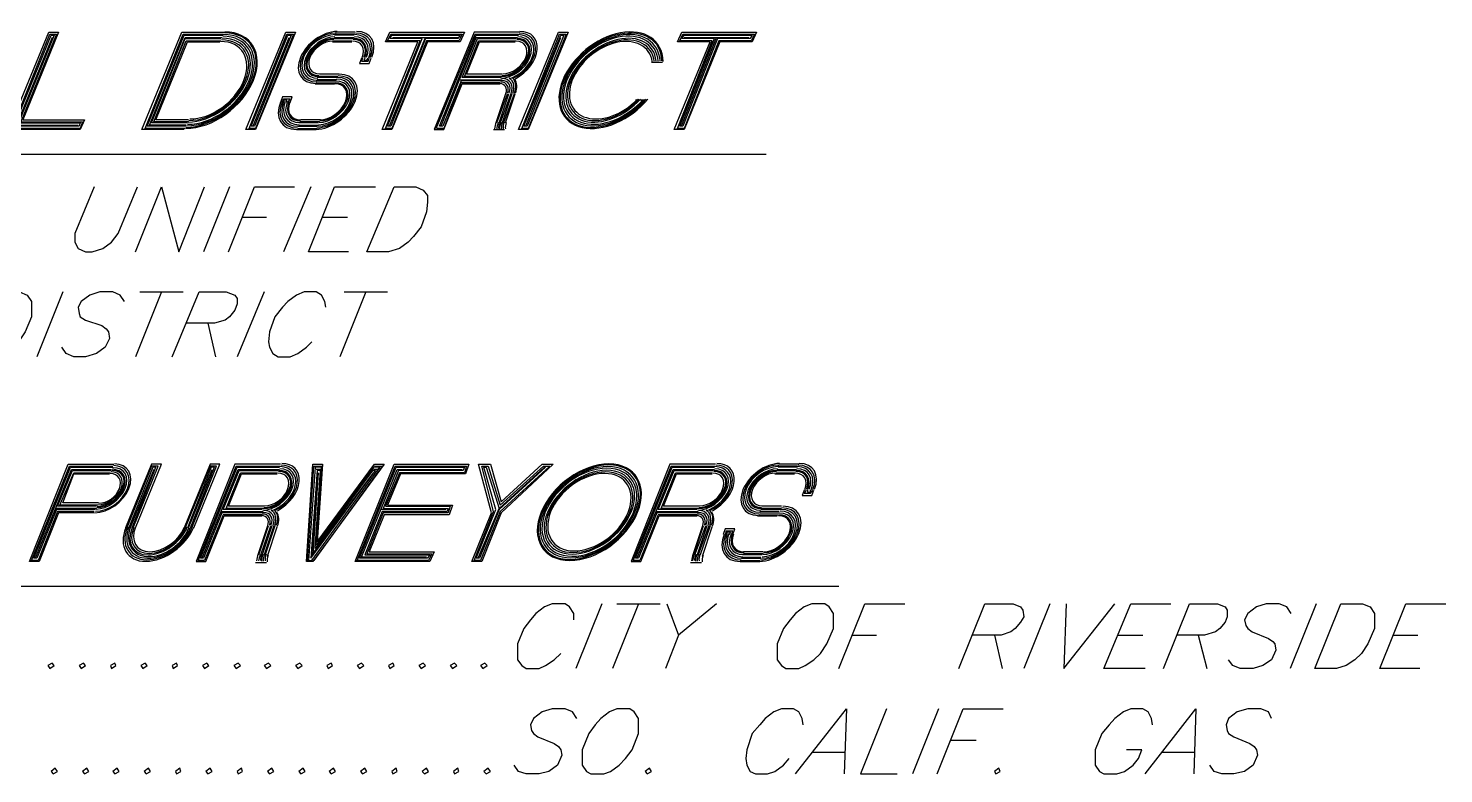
# Model space of a CAD drawing. Header units: feet. Extents: x 7 to 2308, y -319 to 1396.
# Drawn here: x 834.9 to 904.6, y 285.7 to 322.4 of the extents above; entities that cross this region are included whole.
import ezdxf

# ---------------------------------------------------------------- set-up
doc = ezdxf.new("R2010")
doc.units = ezdxf.units.FT
doc.header["$MEASUREMENT"] = 0
doc.layers.add('PDF_TBLKTXT', color=7, linetype='Continuous')

msp = doc.modelspace()

# ---------------------------------------------------------------- linework, layer by layer
at = {"layer": 'PDF_TBLKTXT', "lineweight": 30}
for points in [[(833.904, 317.38), (835.876, 322.178), (836.356, 322.178), (834.597, 317.859), (837.636, 317.859), (837.422, 317.38)], [(845.579, 317.38), (847.551, 322.178), (848.031, 322.178), (846.059, 317.38)], [(852.296, 317.38), (854.055, 321.698), (852.456, 321.698), (852.669, 322.178), (856.348, 322.178), (856.134, 321.698), (854.535, 321.698), (852.776, 317.38)], [(859.013, 317.38), (860.986, 322.178), (861.465, 322.178), (859.493, 317.38)], [(866.69, 317.38), (868.449, 321.698), (866.85, 321.698), (867.063, 322.178), (870.741, 322.178), (870.528, 321.698), (868.929, 321.698), (867.17, 317.38)], [(834.064, 317.433), (835.93, 322.071), (836.25, 322.071), (834.49, 317.753), (837.529, 317.753), (837.422, 317.433)], [(834.17, 317.54), (835.983, 322.018), (836.143, 322.018), (834.384, 317.7), (837.422, 317.7), (837.369, 317.54)], [(845.739, 317.433), (847.605, 322.071), (847.925, 322.071), (846.059, 317.433)], [(845.845, 317.54), (847.658, 322.018), (847.818, 322.018), (846.005, 317.54)], [(852.456, 317.433), (854.162, 321.751), (852.563, 321.751), (852.723, 322.071), (856.241, 322.071), (856.081, 321.751), (854.482, 321.751), (852.776, 317.433)], [(852.563, 317.54), (854.269, 321.858), (852.669, 321.858), (852.776, 322.018), (856.134, 322.018), (856.028, 321.858), (854.428, 321.858), (852.723, 317.54)], [(859.173, 317.433), (861.039, 322.071), (861.359, 322.071), (859.493, 317.433)], [(859.28, 317.54), (861.092, 322.018), (861.252, 322.018), (859.44, 317.54)], [(866.85, 317.433), (868.556, 321.751), (866.956, 321.751), (867.116, 322.071), (870.635, 322.071), (870.475, 321.751), (868.876, 321.751), (867.17, 317.433)], [(866.956, 317.54), (868.662, 321.858), (867.063, 321.858), (867.17, 322.018), (870.528, 322.018), (870.422, 321.858), (868.822, 321.858), (867.116, 317.54)], [(851.55, 311.356), (852.882, 314.554), (853.949, 314.554), (854.322, 314.394), (854.535, 314.128), (854.535, 313.808), (854.482, 313.328), (854.215, 312.582), (853.842, 312.102), (853.575, 311.835), (853.149, 311.516), (852.616, 311.356)], [(832.091, 306.184), (833.371, 309.383), (834.437, 309.383), (834.81, 309.223), (835.023, 308.903), (835.023, 308.637), (835.023, 308.157), (834.704, 307.411), (834.384, 306.931), (834.064, 306.664), (833.637, 306.344), (833.158, 306.184)], [(848.564, 296.109), (848.884, 300.907), (849.364, 300.907), (849.097, 297.068), (851.923, 300.907), (852.403, 300.907), (848.884, 296.109)], [(848.831, 296.162), (852.189, 300.747), (851.87, 300.747), (849.044, 296.908), (849.311, 300.747), (848.991, 300.747), (848.671, 296.162)], [(848.778, 296.269), (851.976, 300.587), (851.816, 300.587), (848.991, 296.748), (849.257, 300.587), (849.097, 300.587)], [(850.963, 296.109), (852.882, 300.907), (856.561, 300.907), (856.401, 300.427), (853.202, 300.427), (852.563, 298.881), (855.761, 298.881), (855.601, 298.401), (852.403, 298.401), (851.656, 296.589), (854.855, 296.589), (854.642, 296.109)], [(851.07, 296.162), (852.936, 300.8), (856.454, 300.8), (856.348, 300.48), (853.149, 300.48), (852.456, 298.828), (855.655, 298.828), (855.548, 298.508), (852.349, 298.508), (851.55, 296.482), (854.748, 296.482), (854.588, 296.162)], [(851.177, 296.269), (852.989, 300.747), (856.348, 300.747), (856.294, 300.587), (853.096, 300.587), (852.349, 298.721), (855.548, 298.721), (855.495, 298.561), (852.296, 298.561), (851.443, 296.429), (854.642, 296.429), (854.535, 296.269)], [(856.721, 296.109), (857.68, 298.508), (857.041, 300.907), (857.627, 300.907), (858.16, 299.041), (860.186, 300.907), (860.719, 300.907), (858.16, 298.508), (857.201, 296.109)], [(856.827, 296.162), (857.787, 298.561), (857.201, 300.8), (857.52, 300.8), (858.107, 298.881), (860.239, 300.8), (860.559, 300.8), (858.107, 298.561), (857.147, 296.162)], [(856.934, 296.269), (857.894, 298.668), (857.307, 300.747), (857.414, 300.747), (858.054, 298.721), (860.293, 300.747), (860.346, 300.747), (858.054, 298.668), (857.094, 296.269)], [(873.46, 294.03), (873.087, 293.87), (872.661, 293.55), (872.394, 293.23), (872.074, 292.804), (871.754, 292.057), (871.754, 291.577), (871.754, 291.258), (871.968, 290.991), (872.181, 290.831), (872.821, 290.831), (873.14, 290.991), (873.567, 291.258), (873.887, 291.577), (874.207, 292.057), (874.527, 292.804), (874.527, 293.23), (874.527, 293.55), (874.313, 293.87), (874.1, 294.03)], [(898.25, 290.831), (899.529, 294.03), (900.595, 294.03), (900.969, 293.87), (901.182, 293.55), (901.182, 293.23), (901.182, 292.804), (900.862, 292.057), (900.542, 291.577), (900.222, 291.258), (899.796, 290.991), (899.316, 290.831)], [(836.036, 291.098), (835.823, 290.991), (835.93, 290.831), (836.143, 290.991)], [(837.582, 291.098), (837.369, 290.991), (837.476, 290.831), (837.689, 290.991)], [(839.128, 291.098), (838.915, 290.991), (838.968, 290.831), (839.182, 290.991)], [(840.621, 291.098), (840.408, 290.991), (840.514, 290.831), (840.728, 290.991)], [(842.167, 291.098), (841.954, 290.991), (842.007, 290.831), (842.22, 290.991)], [(843.66, 291.098), (843.446, 290.991), (843.553, 290.831), (843.766, 290.991)], [(845.206, 291.098), (844.992, 290.991), (845.099, 290.831), (845.312, 290.991)], [(846.698, 291.098), (846.485, 290.991), (846.592, 290.831), (846.805, 290.991)], [(848.244, 291.098), (848.031, 290.991), (848.138, 290.831), (848.351, 290.991)], [(849.79, 291.098), (849.577, 290.991), (849.631, 290.831), (849.844, 290.991)], [(851.283, 291.098), (851.07, 290.991), (851.177, 290.831), (851.39, 290.991)], [(852.829, 291.098), (852.616, 290.991), (852.669, 290.831), (852.882, 290.991)], [(854.322, 291.098), (854.109, 290.991), (854.215, 290.831), (854.428, 290.991)], [(855.868, 291.098), (855.655, 290.991), (855.761, 290.831), (855.974, 290.991)], [(857.361, 291.098), (857.147, 290.991), (857.254, 290.831), (857.467, 290.991)], [(863.864, 288.859), (863.491, 288.699), (863.065, 288.379), (862.798, 288.059), (862.478, 287.632), (862.158, 286.833), (862.158, 286.406), (862.158, 286.086), (862.372, 285.767), (862.585, 285.66), (863.225, 285.66), (863.545, 285.767), (863.971, 286.086), (864.291, 286.406), (864.611, 286.833), (864.931, 287.632), (864.931, 288.059), (864.931, 288.379), (864.717, 288.699), (864.504, 288.859)], [(836.196, 285.926), (835.983, 285.767), (836.09, 285.66), (836.303, 285.767)], [(837.742, 285.926), (837.529, 285.767), (837.636, 285.66), (837.849, 285.767)], [(839.235, 285.926), (839.022, 285.767), (839.128, 285.66), (839.342, 285.767)], [(840.781, 285.926), (840.568, 285.767), (840.674, 285.66), (840.888, 285.767)], [(842.327, 285.926), (842.114, 285.767), (842.167, 285.66), (842.38, 285.767)], [(843.82, 285.926), (843.606, 285.767), (843.713, 285.66), (843.926, 285.767)], [(845.366, 285.926), (845.152, 285.767), (845.206, 285.66), (845.419, 285.767)], [(846.858, 285.926), (846.645, 285.767), (846.752, 285.66), (846.965, 285.767)], [(848.404, 285.926), (848.191, 285.767), (848.298, 285.66), (848.511, 285.767)], [(849.897, 285.926), (849.684, 285.767), (849.79, 285.66), (850.004, 285.767)], [(851.443, 285.926), (851.23, 285.767), (851.336, 285.66), (851.55, 285.767)], [(852.989, 285.926), (852.776, 285.767), (852.829, 285.66), (853.042, 285.767)], [(854.482, 285.926), (854.269, 285.767), (854.375, 285.66), (854.588, 285.767)], [(856.028, 285.926), (855.815, 285.767), (855.868, 285.66), (856.081, 285.767)], [(857.52, 285.926), (857.307, 285.767), (857.414, 285.66), (857.627, 285.767)], [(865.464, 285.926), (865.251, 285.767), (865.357, 285.66), (865.57, 285.767)], [(882.683, 285.926), (882.47, 285.767), (882.523, 285.66), (882.736, 285.767)]]:
    msp.add_lwpolyline(points, close=True, dxfattribs=at)
for points in [[(842.54, 317.38), (840.461, 317.38), (842.434, 322.178), (844.513, 322.178)], [(850.963, 322.178), (850.004, 322.178)], [(859.066, 322.178), (856.827, 322.178), (854.855, 317.38), (855.335, 317.38), (856.241, 319.619), (858.107, 319.619)], [(836.036, 321.911), (834.277, 317.593), (837.316, 317.593)], [(842.594, 317.433), (840.621, 317.433), (842.487, 322.071), (844.459, 322.071)], [(842.647, 317.54), (840.728, 317.54), (842.54, 322.018), (844.459, 322.018)], [(842.647, 317.593), (840.834, 317.593), (842.594, 321.911), (844.406, 321.911)], [(842.7, 317.7), (840.941, 317.7), (842.594, 321.858), (844.353, 321.858)], [(842.753, 317.753), (841.048, 317.753), (842.647, 321.751), (844.353, 321.751)], [(842.753, 317.859), (841.154, 317.859), (842.7, 321.698), (844.299, 321.698)], [(845.952, 317.593), (847.711, 321.911)], [(849.844, 321.751), (850.803, 321.751)], [(849.844, 321.698), (850.803, 321.698)], [(849.897, 321.858), (850.857, 321.858)], [(850.91, 322.018), (849.95, 322.018)], [(849.95, 321.911), (850.91, 321.911)], [(850.963, 322.071), (850.004, 322.071)], [(852.669, 317.593), (854.428, 321.911)], [(852.829, 321.911), (856.028, 321.911)], [(854.962, 317.433), (856.881, 322.071), (859.013, 322.071)], [(858.16, 319.779), (856.188, 319.779), (855.281, 317.54), (855.122, 317.54), (856.934, 322.018), (859.013, 322.018)], [(855.228, 317.593), (856.934, 321.911), (858.96, 321.911)], [(858.16, 319.939), (856.241, 319.939), (856.987, 321.858), (858.907, 321.858)], [(858.16, 319.992), (856.348, 319.992), (857.041, 321.751), (858.907, 321.751)], [(858.214, 320.099), (856.454, 320.099), (857.094, 321.698), (858.853, 321.698)], [(859.386, 317.593), (861.092, 321.911)], [(867.063, 317.593), (868.769, 321.911)], [(867.17, 321.911), (870.368, 321.911)], [(851.283, 320.898), (851.177, 320.632), (851.656, 320.632), (851.763, 320.898)], [(851.336, 320.898), (851.283, 320.738), (851.603, 320.738), (851.656, 320.898)], [(851.443, 320.898), (851.39, 320.792), (851.55, 320.792), (851.603, 320.898)], [(850.164, 320.099), (849.204, 320.099)], [(866.103, 320.685), (865.57, 320.685)], [(848.991, 319.619), (849.95, 319.619)], [(849.044, 319.779), (850.004, 319.779)], [(849.044, 319.672), (850.004, 319.672)], [(850.057, 319.939), (849.097, 319.939)], [(850.057, 319.832), (849.097, 319.832)], [(850.11, 319.992), (849.151, 319.992)], [(858.107, 319.672), (856.188, 319.672), (855.335, 317.433), (855.015, 317.433)], [(856.134, 319.832), (858.107, 319.832), (858.214, 319.832)], [(847.765, 318.712), (847.871, 318.979), (847.391, 318.979), (847.285, 318.712)], [(847.658, 318.712), (847.765, 318.872), (847.445, 318.872), (847.338, 318.712)], [(847.605, 318.712), (847.605, 318.819), (847.445, 318.819), (847.445, 318.712)], [(858.373, 319.139), (857.894, 317.7)], [(857.947, 317.7), (858.48, 319.139)], [(858.054, 317.7), (858.533, 319.139)], [(858.64, 319.139), (858.107, 317.7)], [(858.693, 319.139), (858.214, 317.7)], [(858.8, 319.139), (858.267, 317.7)], [(858.373, 317.7), (858.853, 319.139)], [(865.357, 318.819), (864.771, 318.819)], [(848.085, 317.38), (849.044, 317.38)], [(848.138, 317.54), (849.097, 317.54)], [(848.138, 317.433), (849.097, 317.433)], [(849.151, 317.7), (848.191, 317.7)], [(848.191, 317.593), (849.151, 317.593)], [(849.204, 317.753), (848.244, 317.753)], [(849.257, 317.859), (848.298, 317.859)], [(857.787, 317.38), (858.32, 317.38)], [(871.221, 316.154), (809.434, 316.154)], [(838.115, 314.554), (837.156, 312.262), (837.156, 311.835), (837.316, 311.516), (837.689, 311.356), (838.009, 311.356), (838.542, 311.516), (838.968, 311.835), (839.288, 312.262), (840.248, 314.554)], [(840.141, 311.356), (841.421, 314.554), (842.274, 311.356), (843.553, 314.554)], [(844.779, 314.554), (843.5, 311.356)], [(844.726, 311.356), (846.005, 314.554), (847.978, 314.554)], [(848.778, 314.554), (847.445, 311.356)], [(850.643, 311.356), (848.671, 311.356), (849.95, 314.554), (851.976, 314.554)], [(845.419, 313.062), (846.592, 313.062)], [(849.364, 313.062), (850.59, 313.062)], [(836.569, 309.383), (835.29, 306.184)], [(839.608, 308.903), (839.395, 309.223), (839.022, 309.383), (838.382, 309.383), (837.902, 309.223), (837.476, 308.903), (837.316, 308.637), (837.369, 308.317), (837.422, 308.157), (837.689, 307.997), (838.489, 307.73), (838.702, 307.571), (838.808, 307.411), (838.862, 307.091), (838.649, 306.664), (838.222, 306.344), (837.689, 306.184), (837.103, 306.184), (836.729, 306.344), (836.516, 306.664)], [(841.421, 309.383), (840.141, 306.184)], [(840.354, 309.383), (842.487, 309.383)], [(841.954, 306.184), (843.287, 309.383), (844.619, 309.383), (845.046, 309.223), (845.152, 309.063), (845.152, 308.797), (845.046, 308.477), (844.779, 308.157), (844.566, 307.997), (844.033, 307.837), (842.647, 307.837)], [(846.485, 309.383), (845.152, 306.184)], [(849.524, 308.637), (849.471, 308.903), (849.311, 309.223), (849.044, 309.383), (848.458, 309.383), (848.085, 309.223), (847.658, 308.903), (847.391, 308.637), (847.018, 308.157), (846.752, 307.411), (846.698, 306.931), (846.752, 306.664), (846.912, 306.344), (847.178, 306.184), (847.765, 306.184), (848.138, 306.344), (848.564, 306.664), (848.831, 306.931)], [(851.496, 309.383), (850.217, 306.184)], [(850.43, 309.383), (852.563, 309.383)], [(843.713, 307.837), (844.086, 306.184)], [(838.115, 298.508), (836.356, 298.508), (835.397, 296.109), (834.917, 296.109), (836.836, 300.907), (839.075, 300.907)], [(838.115, 298.561), (836.303, 298.561), (835.343, 296.162), (835.023, 296.162), (836.889, 300.8), (839.022, 300.8)], [(838.169, 298.668), (836.25, 298.668), (835.29, 296.269), (835.13, 296.269), (836.943, 300.747), (839.022, 300.747)], [(835.237, 296.322), (836.996, 300.64), (838.968, 300.64)], [(838.222, 298.828), (836.303, 298.828), (837.049, 300.587), (838.968, 300.587)], [(840.141, 297.761), (841.421, 300.907), (840.941, 300.907), (839.661, 297.761)], [(840.035, 297.761), (841.261, 300.8), (840.941, 300.8), (839.715, 297.761)], [(839.981, 297.761), (841.154, 300.747), (840.994, 300.747), (839.821, 297.761)], [(841.048, 300.64), (839.875, 297.761)], [(843.02, 297.761), (844.299, 300.907), (843.82, 300.907), (842.54, 297.761)], [(842.913, 297.761), (844.14, 300.8), (843.82, 300.8), (842.594, 297.761)], [(842.86, 297.761), (844.033, 300.747), (843.873, 300.747), (842.7, 297.761)], [(842.753, 297.761), (843.926, 300.64)], [(847.285, 300.907), (845.046, 300.907), (843.127, 296.109), (843.606, 296.109), (844.513, 298.348), (846.379, 298.348)], [(846.379, 298.401), (844.459, 298.401), (843.553, 296.162), (843.233, 296.162), (845.099, 300.8), (847.285, 300.8)], [(846.432, 298.508), (844.406, 298.508), (843.5, 296.269), (843.34, 296.269), (845.152, 300.747), (847.232, 300.747)], [(843.446, 296.322), (845.206, 300.64), (847.232, 300.64)], [(846.379, 298.668), (844.459, 298.668), (845.259, 300.587), (847.178, 300.587)], [(848.618, 296.162), (848.937, 300.8), (849.364, 300.8)], [(851.923, 300.8), (852.296, 300.8), (848.937, 296.162)], [(849.311, 300.64), (849.044, 300.64)], [(854.482, 296.322), (851.283, 296.322), (853.042, 300.64), (856.241, 300.64)], [(852.083, 300.64), (851.87, 300.64)], [(868.716, 300.907), (866.477, 300.907), (864.557, 296.109), (865.037, 296.109), (865.944, 298.348), (867.809, 298.348)], [(867.809, 298.401), (865.89, 298.401), (864.984, 296.162), (864.664, 296.162), (866.53, 300.8), (868.716, 300.8)], [(867.863, 298.508), (865.837, 298.508), (864.931, 296.269), (864.771, 296.269), (866.583, 300.747), (868.662, 300.747)], [(864.877, 296.322), (866.637, 300.64), (868.662, 300.64)], [(867.809, 298.668), (865.89, 298.668), (866.69, 300.587), (868.609, 300.587)], [(871.701, 300.587), (872.661, 300.587)], [(871.754, 300.64), (872.714, 300.64)], [(872.767, 300.8), (871.808, 300.8)], [(872.767, 300.747), (871.808, 300.747)], [(872.821, 300.907), (871.861, 300.907)], [(838.275, 298.881), (836.41, 298.881), (837.103, 300.48), (838.915, 300.48)], [(838.329, 298.988), (836.569, 298.988), (837.103, 300.427), (838.862, 300.427)], [(846.432, 298.721), (844.619, 298.721), (845.312, 300.48), (847.125, 300.48)], [(846.485, 298.828), (844.726, 298.828), (845.366, 300.427), (847.125, 300.427)], [(849.151, 300.48), (848.884, 296.482), (851.87, 300.48)], [(851.816, 300.427), (848.884, 296.429), (849.097, 300.427)], [(867.863, 298.721), (866.05, 298.721), (866.743, 300.48), (868.556, 300.48)], [(867.916, 298.828), (866.157, 298.828), (866.797, 300.427), (868.556, 300.427)], [(871.648, 300.427), (872.607, 300.427)], [(871.701, 300.48), (872.661, 300.48)], [(873.087, 299.627), (872.981, 299.361), (873.46, 299.361), (873.567, 299.627)], [(873.194, 299.627), (873.087, 299.467), (873.407, 299.467), (873.514, 299.627)], [(873.247, 299.627), (873.247, 299.521), (873.407, 299.521), (873.407, 299.627)], [(838.222, 298.721), (836.196, 298.721)], [(844.353, 298.561), (846.379, 298.561), (846.432, 298.561)], [(855.441, 298.668), (852.243, 298.668)], [(857.041, 296.322), (858.054, 298.721)], [(865.784, 298.561), (867.809, 298.561), (867.863, 298.561)], [(871.861, 298.561), (870.901, 298.561)], [(870.901, 298.508), (871.861, 298.508)], [(871.914, 298.668), (870.955, 298.668)], [(871.968, 298.828), (871.008, 298.828)], [(871.968, 298.721), (871.008, 298.721)], [(846.645, 297.868), (846.165, 296.429)], [(846.219, 296.429), (846.698, 297.868)], [(846.325, 296.429), (846.805, 297.868)], [(846.858, 297.868), (846.379, 296.429)], [(846.965, 297.868), (846.485, 296.429)], [(847.018, 297.868), (846.539, 296.429)], [(846.645, 296.375), (847.125, 297.815)], [(868.076, 297.868), (867.596, 296.429)], [(867.649, 296.429), (868.129, 297.868)], [(867.703, 296.429), (868.236, 297.868)], [(868.289, 297.868), (867.809, 296.429)], [(868.396, 297.868), (867.863, 296.429)], [(868.449, 297.868), (867.969, 296.429)], [(868.076, 296.375), (868.556, 297.815)], [(870.795, 298.348), (871.754, 298.348)], [(870.848, 298.401), (871.808, 298.401)], [(869.569, 297.442), (869.675, 297.708), (869.195, 297.708), (869.089, 297.442)], [(869.515, 297.442), (869.569, 297.601), (869.249, 297.601), (869.195, 297.442)], [(869.409, 297.442), (869.462, 297.548), (869.302, 297.548), (869.249, 297.442)], [(871.008, 296.429), (870.048, 296.429)], [(871.061, 296.589), (870.102, 296.589)], [(871.061, 296.482), (870.102, 296.482)], [(846.059, 296.055), (846.592, 296.055)], [(867.49, 296.055), (868.023, 296.055)], [(869.942, 296.162), (870.901, 296.162)], [(869.942, 296.109), (870.901, 296.109)], [(869.995, 296.322), (870.955, 296.322)], [(869.995, 296.269), (870.955, 296.269)], [(874.793, 294.883), (810.074, 294.883)], [(861.732, 293.23), (861.732, 293.55), (861.519, 293.87), (861.306, 294.03), (860.666, 294.03), (860.293, 293.87), (859.866, 293.55), (859.6, 293.23), (859.28, 292.804), (858.96, 292.057), (858.96, 291.577), (858.96, 291.258), (859.173, 290.991), (859.386, 290.831), (860.026, 290.831), (860.346, 290.991), (860.772, 291.258), (861.092, 291.577)], [(863.118, 294.03), (861.839, 290.831)], [(864.931, 294.03), (863.651, 290.831)], [(863.864, 294.03), (865.997, 294.03)], [(866.317, 294.03), (866.903, 292.484), (866.263, 290.831)], [(868.769, 294.03), (866.903, 292.484)], [(874.793, 290.831), (876.073, 294.03), (878.045, 294.03)], [(880.711, 290.831), (881.99, 294.03), (883.376, 294.03), (883.749, 293.87), (883.856, 293.71), (883.909, 293.39), (883.749, 293.123), (883.483, 292.804), (883.269, 292.644), (882.79, 292.484), (881.404, 292.484)], [(885.189, 294.03), (883.909, 290.831)], [(885.988, 294.03), (885.882, 290.831), (888.387, 294.03)], [(889.88, 290.831), (887.854, 290.831), (889.187, 294.03), (891.159, 294.03)], [(890.786, 290.831), (892.066, 294.03), (893.452, 294.03), (893.825, 293.87), (893.932, 293.71), (893.932, 293.39), (893.825, 293.123), (893.558, 292.804), (893.345, 292.644), (892.812, 292.484), (891.426, 292.484)], [(897.077, 293.55), (896.864, 293.87), (896.49, 294.03), (895.851, 294.03), (895.371, 293.87), (894.944, 293.55), (894.785, 293.23), (894.838, 292.963), (894.944, 292.804), (895.158, 292.644), (895.957, 292.324), (896.171, 292.164), (896.277, 292.057), (896.331, 291.737), (896.117, 291.258), (895.691, 290.991), (895.211, 290.831), (894.571, 290.831), (894.198, 290.991), (893.985, 291.258)], [(898.303, 294.03), (897.024, 290.831)], [(903.421, 290.831), (901.448, 290.831), (902.728, 294.03), (904.7, 294.03)], [(875.433, 292.484), (876.659, 292.484)], [(882.47, 292.484), (882.843, 290.831)], [(888.547, 292.484), (889.773, 292.484)], [(892.492, 292.484), (892.919, 290.831)], [(902.088, 292.484), (903.314, 292.484)], [(861.892, 288.379), (861.679, 288.699), (861.306, 288.859), (860.666, 288.859), (860.186, 288.699), (859.76, 288.379), (859.6, 288.059), (859.653, 287.792), (859.76, 287.632), (859.973, 287.472), (860.772, 287.153), (860.986, 286.993), (861.092, 286.833), (861.146, 286.566), (860.932, 286.086), (860.506, 285.767), (860.026, 285.66), (859.386, 285.66), (859.013, 285.767), (858.8, 286.086)], [(873.034, 288.059), (872.981, 288.379), (872.821, 288.699), (872.554, 288.859), (871.968, 288.859), (871.594, 288.699), (871.168, 288.379), (870.901, 288.059), (870.528, 287.632), (870.262, 286.833), (870.208, 286.406), (870.262, 286.086), (870.422, 285.767), (870.688, 285.66), (871.275, 285.66), (871.648, 285.767), (872.074, 286.086), (872.341, 286.406)], [(872.661, 285.66), (875.166, 288.859), (875.06, 285.66)], [(877.139, 288.859), (875.859, 285.66), (877.672, 285.66)], [(879.698, 288.859), (878.418, 285.66)], [(879.644, 285.66), (880.924, 288.859), (882.896, 288.859)], [(890.253, 288.059), (890.2, 288.379), (890.04, 288.699), (889.773, 288.859), (889.187, 288.859), (888.814, 288.699), (888.387, 288.379), (888.121, 288.059), (887.748, 287.632), (887.428, 286.833), (887.428, 286.406), (887.428, 286.086), (887.641, 285.767), (887.854, 285.66), (888.494, 285.66), (888.867, 285.767), (889.294, 286.086), (889.56, 286.406), (889.72, 286.833), (888.974, 286.833)], [(889.88, 285.66), (892.386, 288.859), (892.279, 285.66)], [(896.117, 288.379), (895.957, 288.699), (895.584, 288.859), (894.944, 288.859), (894.411, 288.699), (893.985, 288.379), (893.878, 288.059), (893.932, 287.792), (893.985, 287.632), (894.251, 287.472), (895.051, 287.153), (895.264, 286.993), (895.371, 286.833), (895.424, 286.566), (895.211, 286.086), (894.785, 285.767), (894.251, 285.66), (893.665, 285.66), (893.292, 285.767), (893.079, 286.086)], [(880.337, 287.313), (881.564, 287.313)], [(873.514, 286.726), (875.06, 286.726)], [(890.733, 286.726), (892.279, 286.726)]]:
    msp.add_lwpolyline(points, dxfattribs=at)
for centre, radius, start, end in [((859.013, 317.3), 1.182, 158.15915, 174.63528), ((859.013, 317.3), 1.077, 157.11605, 174.44913), ((859, 317.358), 0.975, 157.59996, 176.17467), ((847.285, 296.03), 1.182, 158.15915, 174.63528), ((847.284, 296.029), 1.077, 157.11605, 174.44913), ((847.272, 296.087), 0.975, 157.59996, 176.17467), ((868.716, 296.03), 1.182, 158.15915, 174.63528), ((868.662, 296.029), 1.077, 157.11605, 174.44913), ((868.65, 296.087), 0.975, 157.59996, 176.17467)]:
    msp.add_arc(centre, radius, start, end, dxfattribs=at)
for points in [[(845.957, 319.805), (846.488, 321.118), (845.853, 322.182), (844.54, 322.183)], [(850.076, 322.205), (849.369, 322.201), (848.56, 321.624), (848.27, 320.917)], [(851.79, 320.933), (852.08, 321.64), (851.742, 322.209), (851.035, 322.205)], [(859.939, 321.317), (859.99, 321.849), (859.644, 322.208), (859.085, 322.205)], [(865.991, 320.754), (865.931, 321.709), (865.091, 322.227), (863.971, 321.999)], [(866.082, 320.76), (866.045, 321.761), (865.184, 322.311), (864.017, 322.078)], [(866.135, 320.734), (866.114, 321.774), (865.237, 322.36), (864.038, 322.135)], [(845.487, 319.793), (845.906, 320.846), (845.392, 321.706), (844.338, 321.713)], [(845.565, 319.804), (846.008, 320.9), (845.478, 321.79), (844.381, 321.791)], [(845.644, 319.815), (846.11, 320.955), (845.563, 321.875), (844.423, 321.869)], [(845.748, 319.794), (846.226, 320.991), (845.642, 321.967), (844.445, 321.974)], [(845.827, 319.804), (846.328, 321.045), (845.728, 322.052), (844.487, 322.052)], [(845.905, 319.815), (846.43, 321.099), (845.814, 322.136), (844.529, 322.131)], [(850.033, 322.127), (849.37, 322.128), (848.615, 321.592), (848.349, 320.928)], [(849.991, 322.048), (849.37, 322.056), (848.67, 321.559), (848.427, 320.939)], [(849.97, 321.944), (849.407, 321.94), (848.763, 321.48), (848.532, 320.917)], [(849.927, 321.865), (849.408, 321.867), (848.818, 321.448), (848.61, 320.928)], [(849.917, 321.813), (849.426, 321.809), (848.864, 321.408), (848.662, 320.918)], [(849.874, 321.735), (849.427, 321.737), (848.919, 321.376), (848.741, 320.929)], [(851.32, 320.921), (851.499, 321.368), (851.281, 321.733), (850.834, 321.735)], [(851.398, 320.932), (851.601, 321.422), (851.367, 321.817), (850.876, 321.813)], [(851.451, 320.921), (851.659, 321.441), (851.406, 321.863), (850.887, 321.865)], [(851.529, 320.932), (851.761, 321.495), (851.492, 321.948), (850.929, 321.944)], [(851.634, 320.911), (851.877, 321.531), (851.571, 322.041), (850.95, 322.048)], [(851.712, 320.922), (851.979, 321.586), (851.657, 322.125), (850.993, 322.127)], [(859.37, 320.921), (859.549, 321.368), (859.331, 321.733), (858.884, 321.735)], [(859.448, 320.932), (859.651, 321.422), (859.417, 321.817), (858.926, 321.813)], [(859.501, 320.921), (859.709, 321.441), (859.456, 321.863), (858.937, 321.865)], [(859.579, 320.932), (859.81, 321.495), (859.542, 321.948), (858.979, 321.944)], [(859.747, 321.126), (859.851, 321.655), (859.538, 322.042), (859, 322.048)], [(859.846, 321.233), (859.916, 321.759), (859.587, 322.125), (859.043, 322.127)], [(864.038, 322.135), (862.84, 321.91), (861.65, 320.936), (861.194, 319.806)], [(864.017, 322.078), (862.85, 321.845), (861.694, 320.893), (861.246, 319.795)], [(863.971, 321.999), (862.85, 321.772), (861.75, 320.86), (861.324, 319.806)], [(863.926, 321.921), (862.852, 321.699), (861.805, 320.827), (861.403, 319.817)], [(863.91, 321.81), (862.891, 321.583), (861.897, 320.75), (861.507, 319.796)], [(863.868, 321.732), (862.895, 321.512), (861.953, 320.718), (861.586, 319.807)], [(863.828, 321.655), (862.9, 321.443), (862.01, 320.687), (861.664, 319.818)], [(865.607, 320.719), (865.488, 321.482), (864.756, 321.867), (863.828, 321.655)], [(865.701, 320.736), (865.597, 321.542), (864.842, 321.952), (863.868, 321.732)], [(865.793, 320.751), (865.707, 321.599), (864.929, 322.037), (863.91, 321.81)], [(865.899, 320.745), (865.819, 321.655), (865, 322.143), (863.926, 321.921)], [(848.27, 320.917), (847.98, 320.21), (848.318, 319.64), (849.025, 319.645)], [(848.349, 320.928), (848.082, 320.264), (848.404, 319.725), (849.068, 319.723)], [(848.427, 320.939), (848.184, 320.318), (848.49, 319.809), (849.11, 319.801)], [(848.532, 320.917), (848.3, 320.355), (848.569, 319.902), (849.131, 319.906)], [(848.61, 320.928), (848.402, 320.409), (848.654, 319.986), (849.174, 319.984)], [(848.662, 320.918), (848.46, 320.427), (848.694, 320.033), (849.184, 320.036)], [(848.741, 320.929), (848.562, 320.481), (848.78, 320.117), (849.227, 320.115)], [(858.141, 319.906), (858.704, 319.91), (859.348, 320.369), (859.579, 320.932)], [(858.183, 319.984), (858.703, 319.982), (859.293, 320.402), (859.501, 320.921)], [(858.194, 320.036), (858.685, 320.04), (859.246, 320.441), (859.448, 320.932)], [(858.236, 320.115), (858.684, 320.113), (859.191, 320.474), (859.37, 320.921)], [(858.573, 319.878), (859.15, 320.073), (859.643, 320.596), (859.747, 321.126)], [(858.743, 319.883), (859.323, 320.153), (859.776, 320.707), (859.846, 321.233)], [(858.864, 319.881), (859.453, 320.204), (859.888, 320.785), (859.939, 321.317)], [(850.962, 318.758), (851.276, 319.508), (850.922, 320.108), (850.172, 320.098)], [(842.619, 317.428), (843.933, 317.427), (845.427, 318.491), (845.957, 319.805)], [(842.63, 317.48), (843.914, 317.485), (845.381, 318.531), (845.905, 319.815)], [(842.673, 317.558), (843.913, 317.558), (845.326, 318.563), (845.827, 319.804)], [(842.715, 317.637), (843.913, 317.63), (845.271, 318.596), (845.748, 319.794)], [(842.736, 317.741), (843.876, 317.746), (845.178, 318.675), (845.644, 319.815)], [(842.779, 317.82), (843.875, 317.819), (845.123, 318.707), (845.565, 319.804)], [(842.821, 317.898), (843.874, 317.891), (845.068, 318.74), (845.487, 319.793)], [(850.492, 318.746), (850.694, 319.237), (850.461, 319.631), (849.97, 319.627)], [(850.544, 318.736), (850.752, 319.255), (850.5, 319.678), (849.981, 319.68)], [(850.623, 318.746), (850.854, 319.309), (850.586, 319.762), (850.023, 319.758)], [(850.727, 318.725), (850.971, 319.346), (850.665, 319.855), (850.044, 319.863)], [(850.806, 318.736), (851.072, 319.4), (850.75, 319.939), (850.087, 319.941)], [(850.884, 318.747), (851.174, 319.454), (850.836, 320.024), (850.129, 320.019)], [(858.391, 319.15), (858.487, 319.41), (858.355, 319.628), (858.095, 319.636)], [(858.469, 319.161), (858.589, 319.464), (858.441, 319.712), (858.138, 319.714)], [(858.547, 319.172), (858.691, 319.518), (858.527, 319.796), (858.18, 319.793)], [(858.652, 319.151), (858.807, 319.555), (858.605, 319.889), (858.201, 319.897)], [(858.73, 319.162), (858.856, 319.477), (858.788, 319.764), (858.556, 319.898)], [(858.809, 319.173), (858.926, 319.457), (858.9, 319.723), (858.739, 319.888)], [(858.861, 319.162), (858.968, 319.429), (858.956, 319.683), (858.83, 319.862)], [(861.194, 319.806), (860.737, 318.676), (861.14, 317.701), (862.156, 317.476)], [(861.246, 319.795), (860.798, 318.698), (861.178, 317.752), (862.159, 317.529)], [(861.324, 319.806), (860.899, 318.753), (861.263, 317.84), (862.199, 317.612)], [(861.403, 319.817), (861, 318.807), (861.348, 317.927), (862.241, 317.695)], [(861.507, 319.796), (861.117, 318.842), (861.432, 318.015), (862.269, 317.796)], [(861.586, 319.807), (861.218, 318.895), (861.518, 318.1), (862.314, 317.879)], [(861.664, 319.818), (861.318, 318.948), (861.604, 318.185), (862.359, 317.962)], [(847.286, 318.72), (846.972, 317.97), (847.326, 317.37), (848.076, 317.381)], [(847.364, 318.731), (847.074, 318.024), (847.412, 317.455), (848.119, 317.459)], [(847.442, 318.742), (847.176, 318.078), (847.498, 317.539), (848.161, 317.537)], [(847.521, 318.753), (847.278, 318.132), (847.584, 317.623), (848.204, 317.616)], [(847.625, 318.732), (847.394, 318.169), (847.662, 317.716), (848.225, 317.72)], [(847.704, 318.743), (847.496, 318.223), (847.748, 317.8), (848.268, 317.799)], [(847.756, 318.732), (847.554, 318.241), (847.788, 317.847), (848.278, 317.851)], [(849.036, 317.38), (849.786, 317.391), (850.649, 318.007), (850.962, 318.758)], [(849.079, 317.459), (849.786, 317.463), (850.594, 318.04), (850.884, 318.747)], [(849.121, 317.537), (849.785, 317.536), (850.539, 318.072), (850.806, 318.736)], [(849.164, 317.616), (849.784, 317.608), (850.484, 318.105), (850.727, 318.725)], [(849.185, 317.72), (849.747, 317.724), (850.391, 318.184), (850.623, 318.746)], [(849.227, 317.799), (849.747, 317.797), (850.336, 318.216), (850.544, 318.736)], [(849.238, 317.851), (849.728, 317.855), (850.29, 318.256), (850.492, 318.746)], [(862.156, 317.476), (863.173, 317.25), (864.523, 317.835), (865.385, 318.876)], [(862.159, 317.529), (863.139, 317.305), (864.453, 317.864), (865.309, 318.869)], [(862.199, 317.612), (863.136, 317.383), (864.393, 317.9), (865.224, 318.855)], [(862.241, 317.695), (863.134, 317.462), (864.337, 317.939), (865.141, 318.844)], [(862.269, 317.796), (863.106, 317.578), (864.247, 318.024), (865.027, 318.877)], [(862.314, 317.879), (863.109, 317.658), (864.196, 318.067), (864.948, 318.872)], [(862.359, 317.962), (863.114, 317.739), (864.148, 318.112), (864.872, 318.87)], [(858.152, 317.719), (858.107, 317.61), (858.082, 317.503), (858.079, 317.401)], [(858.23, 317.73), (858.185, 317.616), (858.164, 317.504), (858.168, 317.4)], [(858.308, 317.741), (858.266, 317.63), (858.249, 317.519), (858.259, 317.419)], [(858.413, 317.72), (858.367, 317.61), (858.351, 317.502), (858.367, 317.407)], [(839.51, 299.714), (839.712, 300.205), (839.479, 300.599), (838.988, 300.596)], [(839.562, 299.704), (839.77, 300.223), (839.518, 300.646), (838.999, 300.648)], [(839.641, 299.715), (839.872, 300.277), (839.604, 300.73), (839.041, 300.726)], [(839.745, 299.693), (839.989, 300.314), (839.683, 300.823), (839.062, 300.831)], [(839.824, 299.704), (840.09, 300.368), (839.768, 300.907), (839.105, 300.909)], [(847.72, 299.661), (847.922, 300.152), (847.688, 300.546), (847.198, 300.542)], [(847.772, 299.65), (847.98, 300.17), (847.728, 300.593), (847.208, 300.594)], [(847.851, 299.661), (848.082, 300.224), (847.814, 300.677), (847.251, 300.673)], [(848.019, 299.855), (848.123, 300.384), (847.81, 300.771), (847.272, 300.777)], [(848.118, 299.962), (848.188, 300.488), (847.858, 300.854), (847.314, 300.856)], [(848.211, 300.046), (848.261, 300.578), (847.916, 300.938), (847.357, 300.934)], [(863.465, 300.912), (862.152, 300.912), (860.658, 299.848), (860.127, 298.535)], [(863.455, 300.86), (862.171, 300.854), (860.704, 299.809), (860.18, 298.525)], [(863.412, 300.781), (862.171, 300.782), (860.759, 299.776), (860.258, 298.535)], [(863.37, 300.703), (862.172, 300.709), (860.814, 299.744), (860.336, 298.546)], [(863.349, 300.598), (862.209, 300.593), (860.907, 299.665), (860.441, 298.525)], [(864.569, 298.544), (865.035, 299.684), (864.489, 300.604), (863.349, 300.598)], [(864.674, 298.523), (865.151, 299.72), (864.567, 300.696), (863.37, 300.703)], [(864.752, 298.533), (865.253, 299.774), (864.653, 300.781), (863.412, 300.781)], [(864.83, 298.544), (865.355, 299.828), (864.739, 300.865), (863.455, 300.86)], [(864.883, 298.534), (865.413, 299.847), (864.778, 300.912), (863.465, 300.912)], [(869.151, 299.661), (869.353, 300.152), (869.119, 300.546), (868.629, 300.542)], [(869.203, 299.65), (869.411, 300.17), (869.159, 300.593), (868.639, 300.594)], [(869.282, 299.661), (869.513, 300.224), (869.244, 300.677), (868.682, 300.673)], [(869.449, 299.855), (869.554, 300.384), (869.241, 300.771), (868.703, 300.777)], [(869.548, 299.962), (869.619, 300.488), (869.289, 300.854), (868.745, 300.856)], [(869.641, 300.046), (869.692, 300.578), (869.347, 300.938), (868.788, 300.934)], [(871.88, 300.934), (871.173, 300.93), (870.364, 300.353), (870.074, 299.646)], [(871.837, 300.856), (871.174, 300.857), (870.419, 300.321), (870.153, 299.657)], [(871.795, 300.777), (871.174, 300.785), (870.474, 300.288), (870.231, 299.668)], [(871.774, 300.673), (871.211, 300.669), (870.567, 300.209), (870.336, 299.647)], [(871.731, 300.594), (871.212, 300.596), (870.622, 300.177), (870.414, 299.657)], [(871.721, 300.542), (871.23, 300.538), (870.668, 300.137), (870.466, 299.647)], [(873.202, 299.661), (873.405, 300.152), (873.171, 300.546), (872.68, 300.542)], [(873.255, 299.65), (873.463, 300.17), (873.21, 300.593), (872.691, 300.594)], [(873.333, 299.661), (873.565, 300.224), (873.296, 300.677), (872.733, 300.673)], [(873.438, 299.64), (873.681, 300.261), (873.375, 300.77), (872.754, 300.777)], [(873.516, 299.651), (873.783, 300.315), (873.461, 300.854), (872.797, 300.856)], [(873.594, 299.662), (873.884, 300.369), (873.546, 300.938), (872.839, 300.934)], [(839.353, 299.693), (839.509, 300.097), (839.307, 300.431), (838.903, 300.439)], [(839.432, 299.703), (839.611, 300.151), (839.393, 300.515), (838.946, 300.517)], [(846.844, 298.607), (847.422, 298.802), (847.914, 299.326), (848.019, 299.855)], [(847.015, 298.612), (847.595, 298.882), (848.047, 299.436), (848.118, 299.962)], [(847.136, 298.61), (847.725, 298.933), (848.16, 299.515), (848.211, 300.046)], [(847.642, 299.65), (847.82, 300.097), (847.603, 300.462), (847.155, 300.464)], [(863.306, 300.52), (862.209, 300.521), (860.962, 299.633), (860.519, 298.536)], [(863.264, 300.442), (862.21, 300.448), (861.017, 299.6), (860.598, 298.547)], [(864.412, 298.522), (864.831, 299.575), (864.317, 300.435), (863.264, 300.442)], [(864.491, 298.533), (864.933, 299.63), (864.403, 300.519), (863.306, 300.52)], [(868.275, 298.607), (868.853, 298.802), (869.345, 299.326), (869.449, 299.855)], [(868.445, 298.612), (869.026, 298.882), (869.478, 299.436), (869.548, 299.962)], [(868.567, 298.61), (869.156, 298.933), (869.591, 299.515), (869.641, 300.046)], [(869.072, 299.65), (869.251, 300.097), (869.033, 300.462), (868.586, 300.464)], [(871.678, 300.464), (871.231, 300.466), (870.723, 300.105), (870.545, 299.658)], [(873.124, 299.65), (873.303, 300.097), (873.085, 300.462), (872.638, 300.464)], [(838.139, 298.505), (838.803, 298.504), (839.557, 299.04), (839.824, 299.704)], [(838.182, 298.584), (838.802, 298.576), (839.502, 299.073), (839.745, 299.693)], [(838.203, 298.688), (838.765, 298.692), (839.409, 299.152), (839.641, 299.715)], [(838.245, 298.767), (838.765, 298.765), (839.354, 299.184), (839.562, 299.704)], [(838.256, 298.819), (838.746, 298.823), (839.308, 299.224), (839.51, 299.714)], [(838.298, 298.897), (838.746, 298.895), (839.253, 299.256), (839.432, 299.703)], [(838.341, 298.976), (838.745, 298.968), (839.198, 299.289), (839.353, 299.693)], [(846.413, 298.635), (846.975, 298.639), (847.619, 299.098), (847.851, 299.661)], [(846.455, 298.713), (846.975, 298.711), (847.564, 299.131), (847.772, 299.65)], [(846.466, 298.766), (846.956, 298.769), (847.518, 299.17), (847.72, 299.661)], [(846.508, 298.844), (846.955, 298.842), (847.463, 299.203), (847.642, 299.65)], [(867.843, 298.635), (868.406, 298.639), (869.05, 299.098), (869.282, 299.661)], [(867.886, 298.713), (868.405, 298.711), (868.995, 299.131), (869.203, 299.65)], [(867.896, 298.766), (868.387, 298.769), (868.949, 299.17), (869.151, 299.661)], [(867.939, 298.844), (868.386, 298.842), (868.894, 299.203), (869.072, 299.65)], [(870.074, 299.646), (869.784, 298.939), (870.122, 298.369), (870.829, 298.374)], [(870.153, 299.657), (869.886, 298.993), (870.208, 298.454), (870.872, 298.452)], [(870.231, 299.668), (869.988, 299.047), (870.294, 298.538), (870.914, 298.53)], [(870.336, 299.647), (870.104, 299.084), (870.373, 298.631), (870.935, 298.635)], [(870.414, 299.657), (870.206, 299.138), (870.458, 298.715), (870.978, 298.713)], [(870.466, 299.647), (870.264, 299.156), (870.498, 298.762), (870.988, 298.766)], [(870.545, 299.658), (870.366, 299.21), (870.584, 298.846), (871.031, 298.844)], [(846.741, 297.89), (846.861, 298.193), (846.712, 298.441), (846.41, 298.443)], [(846.819, 297.901), (846.963, 298.248), (846.798, 298.525), (846.452, 298.522)], [(846.924, 297.88), (847.079, 298.284), (846.877, 298.618), (846.473, 298.626)], [(847.002, 297.891), (847.128, 298.206), (847.06, 298.493), (846.828, 298.627)], [(847.08, 297.902), (847.197, 298.186), (847.171, 298.452), (847.01, 298.618)], [(847.133, 297.838), (847.239, 298.104), (847.228, 298.359), (847.101, 298.538)], [(860.127, 298.535), (859.597, 297.222), (860.232, 296.157), (861.545, 296.157)], [(860.18, 298.525), (859.655, 297.24), (860.271, 296.204), (861.555, 296.209)], [(860.258, 298.535), (859.757, 297.294), (860.357, 296.288), (861.598, 296.287)], [(860.336, 298.546), (859.859, 297.349), (860.443, 296.372), (861.64, 296.366)], [(860.441, 298.525), (859.975, 297.385), (860.521, 296.465), (861.661, 296.47)], [(860.519, 298.536), (860.077, 297.439), (860.607, 296.55), (861.704, 296.549)], [(860.598, 298.547), (860.179, 297.493), (860.693, 296.634), (861.746, 296.627)], [(861.545, 296.157), (862.858, 296.156), (864.352, 297.221), (864.883, 298.534)], [(861.555, 296.209), (862.84, 296.215), (864.306, 297.26), (864.83, 298.544)], [(861.598, 296.287), (862.839, 296.287), (864.251, 297.292), (864.752, 298.533)], [(861.64, 296.366), (862.838, 296.359), (864.196, 297.325), (864.674, 298.523)], [(861.661, 296.47), (862.801, 296.475), (864.103, 297.404), (864.569, 298.544)], [(861.704, 296.549), (862.801, 296.548), (864.048, 297.436), (864.491, 298.533)], [(861.746, 296.627), (862.8, 296.62), (863.993, 297.469), (864.412, 298.522)], [(868.171, 297.89), (868.292, 298.193), (868.143, 298.441), (867.84, 298.443)], [(868.25, 297.901), (868.393, 298.248), (868.229, 298.525), (867.883, 298.522)], [(868.354, 297.88), (868.51, 298.284), (868.308, 298.618), (867.904, 298.626)], [(868.433, 297.891), (868.559, 298.206), (868.491, 298.493), (868.258, 298.627)], [(868.511, 297.902), (868.628, 298.186), (868.602, 298.452), (868.441, 298.618)], [(868.563, 297.838), (868.67, 298.104), (868.659, 298.359), (868.532, 298.538)], [(872.48, 297.475), (872.712, 298.038), (872.443, 298.491), (871.88, 298.487)], [(872.585, 297.454), (872.828, 298.075), (872.522, 298.584), (871.901, 298.592)], [(872.663, 297.465), (872.93, 298.129), (872.608, 298.668), (871.944, 298.67)], [(872.741, 297.476), (873.032, 298.183), (872.693, 298.753), (871.986, 298.748)], [(872.82, 297.487), (873.133, 298.237), (872.779, 298.837), (872.029, 298.827)], [(839.669, 297.779), (839.291, 296.856), (839.733, 296.111), (840.656, 296.116)], [(839.747, 297.79), (839.392, 296.91), (839.819, 296.196), (840.699, 296.194)], [(839.825, 297.801), (839.494, 296.964), (839.904, 296.28), (840.741, 296.273)], [(839.904, 297.812), (839.596, 297.018), (839.99, 296.364), (840.784, 296.351)], [(839.982, 297.769), (839.669, 297.019), (840.023, 296.419), (840.773, 296.429)], [(840.061, 297.78), (839.77, 297.073), (840.108, 296.504), (840.815, 296.508)], [(840.139, 297.791), (839.872, 297.127), (840.194, 296.588), (840.858, 296.586)], [(840.656, 296.116), (841.58, 296.121), (842.635, 296.873), (843.013, 297.797)], [(840.699, 296.194), (841.579, 296.193), (842.58, 296.906), (842.934, 297.786)], [(840.741, 296.273), (841.578, 296.265), (842.525, 296.938), (842.856, 297.775)], [(840.773, 296.429), (841.523, 296.44), (842.386, 297.056), (842.699, 297.807)], [(840.784, 296.351), (841.577, 296.338), (842.47, 296.971), (842.778, 297.764)], [(840.815, 296.508), (841.523, 296.512), (842.331, 297.089), (842.621, 297.796)], [(840.858, 296.586), (841.522, 296.585), (842.276, 297.121), (842.543, 297.785)], [(846.662, 297.88), (846.759, 298.139), (846.627, 298.357), (846.367, 298.365)], [(868.093, 297.88), (868.19, 298.139), (868.058, 298.357), (867.798, 298.365)], [(872.349, 297.475), (872.552, 297.966), (872.318, 298.36), (871.827, 298.357)], [(872.402, 297.465), (872.61, 297.984), (872.357, 298.407), (871.838, 298.409)], [(869.143, 297.45), (868.829, 296.699), (869.183, 296.099), (869.934, 296.11)], [(869.221, 297.46), (868.931, 296.753), (869.269, 296.184), (869.976, 296.188)], [(869.3, 297.471), (869.033, 296.807), (869.355, 296.268), (870.019, 296.266)], [(869.378, 297.482), (869.135, 296.862), (869.441, 296.352), (870.061, 296.345)], [(869.483, 297.461), (869.251, 296.898), (869.52, 296.445), (870.082, 296.449)], [(869.561, 297.472), (869.353, 296.952), (869.605, 296.53), (870.125, 296.528)], [(869.613, 297.461), (869.411, 296.971), (869.645, 296.576), (870.135, 296.58)], [(870.893, 296.11), (871.644, 296.12), (872.506, 296.736), (872.82, 297.487)], [(870.936, 296.188), (871.643, 296.192), (872.451, 296.769), (872.741, 297.476)], [(870.978, 296.266), (871.642, 296.265), (872.396, 296.801), (872.663, 297.465)], [(871.021, 296.345), (871.641, 296.337), (872.341, 296.834), (872.585, 297.454)], [(871.042, 296.449), (871.605, 296.453), (872.249, 296.913), (872.48, 297.475)], [(871.085, 296.528), (871.604, 296.526), (872.194, 296.945), (872.402, 297.465)], [(871.095, 296.58), (871.586, 296.584), (872.147, 296.985), (872.349, 297.475)], [(846.423, 296.448), (846.378, 296.339), (846.354, 296.232), (846.351, 296.13)], [(846.502, 296.459), (846.456, 296.346), (846.435, 296.233), (846.44, 296.129)], [(846.58, 296.47), (846.537, 296.359), (846.52, 296.249), (846.531, 296.148)], [(846.684, 296.395), (846.639, 296.285), (846.623, 296.178), (846.638, 296.083)], [(867.801, 296.448), (867.756, 296.339), (867.731, 296.232), (867.729, 296.13)], [(867.879, 296.459), (867.834, 296.346), (867.813, 296.233), (867.817, 296.129)], [(867.957, 296.47), (867.915, 296.359), (867.898, 296.249), (867.908, 296.148)], [(868.115, 296.395), (868.07, 296.285), (868.054, 296.178), (868.069, 296.083)]]:
    msp.add_open_spline(points, degree=3, dxfattribs=at)

doc.saveas('drawing.dxf')
